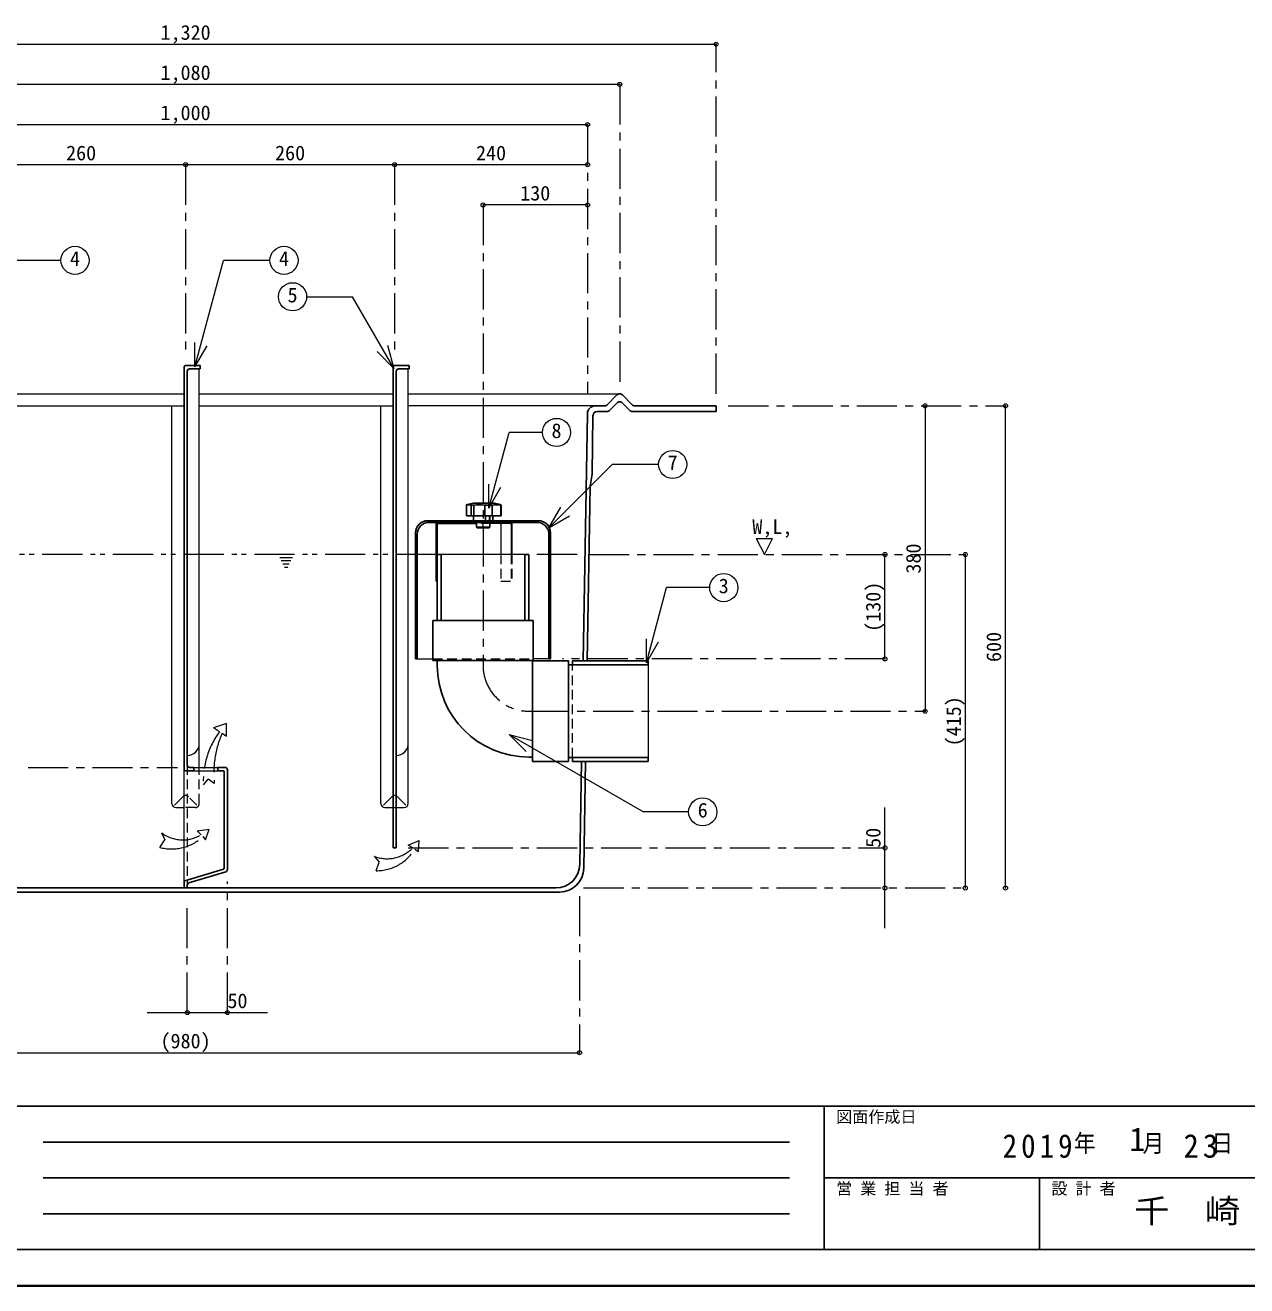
# Model space of a CAD drawing. Units: millimetres at full size, sheet at 1:10. Extents: x -2101 to 1949, y -1404 to 1406.
# Drawn here: x -1125 to 395, y -1404 to 165 of the extents above; entities that cross this region are included whole.
import ezdxf
from ezdxf.enums import TextEntityAlignment as Align

# ---------------------------------------------------------------- set-up
doc = ezdxf.new("R2010")
doc.units = ezdxf.units.MM
doc.header["$LTSCALE"] = 10
doc.header["$PDMODE"] = 32
doc.header["$PDSIZE"] = 5
for name, pattern in [('CHAIN1', [8, 5, -1, 1, -1]), ('DASHED1', [1.8, 1.2, -0.6]), ('DOUBLE_CHAIN1', [8.8, 5, -1, 0.6, -0.6, 0.6, -1])]:
    doc.linetypes.add(name, pattern=pattern)
doc.layers.add('0-0____1', color=7, linetype='Continuous', lineweight=18)
doc.styles.add('ＭＳ ゴシック', font='')
doc.styles.get('ＭＳ ゴシック').set_extended_font_data('MS Gothic')

msp = doc.modelspace()

# ---------------------------------------------------------------- linework, layer by layer
at = {"layer": '0-0____1', "color": 4, "lineweight": 9}
for p, q in [((-1585.6, 141.12), (-265.6, 141.12)), ((-385.6, 91.12), (-1465.6, 91.12)), ((-1425.6, 41.12), (-425.6, 41.12)), ((-925.6, -8.88), (-1185.6, -8.88)), ((-665.6, -8.88), (-925.6, -8.88)), ((-425.6, -8.88), (-665.6, -8.88)), ((-425.6, -58.88), (-555.6, -58.88)), ((-1168.6, -293.88), (-927.6, -293.88)), ((-908.6, -293.88), (-667.6, -293.88)), ((-648.6, -293.88), (-385.6, -293.88)), ((-1168.6, -308.88), (-927.6, -308.88)), ((-942.6, -803.88), (-942.6, -308.88)), ((-908.6, -308.88), (-667.6, -308.88)), ((-682.6, -803.88), (-682.6, -308.88)), ((-415.77, -308.88), (-648.6, -308.88)), ((-5.6, -308.88), (-5.6, -688.88)), ((94.4, -908.88), (94.4, -308.88)), ((-555.6, -459.88), (-555.6, -455.38)), ((-521.61, -455.38), (-544.98, -455.38)), ((-533.6, -456.38), (-533.6, -493.88)), ((-520.61, -456.38), (-520.61, -493.88)), ((-519.86, -455.38), (-519.86, -493.88)), ((-55.6, -623.88), (-55.6, -493.88)), ((44.4, -493.88), (44.4, -908.88)), ((-637.6, -623.88), (-618.1, -623.88)), ((-473.6, -623.88), (-493.1, -623.88)), ((-908.6, -758.88), (-908.6, -728.88)), ((-648.6, -803.88), (-648.6, -728.88)), ((-939.4, -805.69), (-929.11, -795.32)), ((-679.4, -805.69), (-669.11, -795.32)), ((-651.81, -805.69), (-662.09, -795.32)), ((-937.6, -808.88), (-927.6, -808.88)), ((-677.6, -808.88), (-667.6, -808.88)), ((-663.6, -808.88), (-653.6, -808.88)), ((-55.6, -958.88), (-55.6, -808.88)), ((-973.6, -1063.88), (-823.6, -1063.88)), ((-1415.6, -1113.88), (-435.6, -1113.88))]:
    msp.add_line(p, q, dxfattribs=at)
at = {"layer": '0-0____1', "color": 4, "linetype": 'CHAIN1', "lineweight": 9}
for p, q in [((-265.6, -293.88), (-265.6, 141.12)), ((-385.6, 91.12), (-385.6, -278.88)), ((-425.6, 41.12), (-425.6, -293.88)), ((-925.6, -8.88), (-925.6, -243.88)), ((-665.6, -8.88), (-665.6, -243.88)), ((-555.6, -58.88), (-555.6, -631.88)), ((-250.6, -308.88), (94.4, -308.88)), ((-423.69, -493.88), (44.4, -493.88)), ((-55.6, -623.88), (-456.6, -623.88)), ((-498.6, -688.88), (-5.6, -688.88)), ((-1121.6, -758.88), (-935.6, -758.88)), ((-648.6, -858.88), (-55.6, -858.88)), ((-873.6, -1063.88), (-873.6, -900.83)), ((-430.6, -908.88), (44.4, -908.88)), ((-923.6, -1063.88), (-923.6, -923.88)), ((-435.6, -918.88), (-435.6, -1113.88))]:
    msp.add_line(p, q, dxfattribs=at)
at = {"layer": '0-0____1'}
for p, q in [((-1080.77, -127.84), (-1138.55, -127.84)), ((-914.01, -260.15), (-878.55, -127.84)), ((-820.77, -127.84), (-878.55, -127.84)), ((-775.06, -173.13), (-717.89, -173.13)), ((-666.18, -262.69), (-717.89, -173.13)), ((-914.01, -260.15), (-914.01, -230.15)), ((-914.01, -260.15), (-899.01, -234.17)), ((-666.18, -262.69), (-673.94, -233.71)), ((-666.18, -262.69), (-687.39, -241.48)), ((-908.6, -728.88), (-908.6, -262.88)), ((-648.6, -728.88), (-648.6, -262.88)), ((-548.35, -436.22), (-523.11, -342)), ((-481.69, -342), (-523.11, -342)), ((-473.9, -460.84), (-394.92, -381.87)), ((-337.17, -381.87), (-394.92, -381.87)), ((-548.35, -436.22), (-548.35, -406.22)), ((-548.35, -436.22), (-533.35, -410.24)), ((-473.9, -460.84), (-458.9, -434.86)), ((-544.98, -453.88), (-544.98, -455.38)), ((-473.9, -460.84), (-447.92, -445.84)), ((-544.98, -455.38), (-547.35, -455.38)), ((-215.6, -473.88), (-205.6, -493.88)), ((-215.6, -473.88), (-195.6, -473.88)), ((-205.6, -493.88), (-195.6, -473.88)), ((-503.6, -493.88), (-607.6, -493.88)), ((-352.26, -628.66), (-327.19, -535.1)), ((-273.64, -535.1), (-327.19, -535.1)), ((-352.26, -628.66), (-352.26, -598.66)), ((-352.26, -628.66), (-337.26, -602.67)), ((-350.1, -631.38), (-350.1, -746.38)), ((-523.15, -717.69), (-494.18, -725.45)), ((-523.15, -717.69), (-501.94, -738.9)), ((-523.15, -717.69), (-356.06, -814.16)), ((-927.6, -901.2), (-927.6, -761.38)), ((-915.6, -758.88), (-885.6, -758.88)), ((-915.6, -762.88), (-885.6, -762.88)), ((-299.8, -814.16), (-356.06, -814.16))]:
    msp.add_line(p, q, dxfattribs=at)
at = {"layer": '0-0____1', "color": 5, "lineweight": 25}
for p, q in [((-927.6, -260.38), (-927.6, -761.38)), ((-926.1, -258.88), (-907.6, -258.88)), ((-923.6, -265.88), (-923.6, -755.88)), ((-920.6, -262.88), (-907.6, -262.88)), ((-907.6, -258.88), (-907.6, -262.88)), ((-667.6, -260.38), (-667.6, -858.88)), ((-666.1, -258.88), (-647.6, -258.88)), ((-663.6, -265.88), (-663.6, -858.88)), ((-660.6, -262.88), (-647.6, -262.88)), ((-647.6, -258.88), (-647.6, -262.88)), ((-400.92, -307.38), (-389.17, -295.39)), ((-370.28, -307.38), (-382.03, -295.39)), ((-404.49, -308.88), (-415.77, -308.88)), ((-397.98, -314.38), (-389.17, -305.39)), ((-373.23, -314.38), (-382.03, -305.39)), ((-265.6, -308.88), (-366.71, -308.88)), ((-265.6, -308.88), (-265.6, -315.88)), ((-430.89, -626.38), (-425.77, -318.7)), ((-420.02, -393.88), (-418.8, -320.63)), ((-413.8, -315.88), (-401.55, -315.88)), ((-369.65, -315.88), (-265.6, -315.88)), ((-420.02, -393.88), (-422.27, -408.88)), ((-425.89, -626.38), (-422.27, -408.88)), ((-576.22, -432.69), (-576.22, -445.88)), ((-567.53, -429.98), (-575.44, -431.71)), ((-570.53, -432.69), (-570.53, -445.88)), ((-566.67, -429.88), (-542.66, -429.88)), ((-553.42, -432.69), (-553.42, -445.88)), ((-541.8, -429.98), (-533.89, -431.71)), ((-533.63, -432.69), (-533.63, -445.88)), ((-486.6, -451.88), (-624.6, -451.88)), ((-488.6, -453.88), (-622.6, -453.88)), ((-533.1, -445.88), (-576.22, -445.88)), ((-567.6, -445.88), (-567.6, -451.88)), ((-563.85, -453.88), (-563.85, -459.88)), ((-552.39, -445.88), (-552.39, -451.88)), ((-547.71, -445.88), (-547.71, -451.88)), ((-547.35, -453.88), (-547.35, -459.88)), ((-547.19, -445.88), (-547.19, -451.88)), ((-543.6, -445.88), (-543.6, -451.88)), ((-639.6, -466.88), (-639.6, -623.88)), ((-637.6, -468.88), (-637.6, -623.88)), ((-614.1, -455.38), (-614.1, -526.88)), ((-612.6, -456.13), (-612.6, -575.88)), ((-611.85, -455.38), (-563.85, -455.38)), ((-563.85, -459.88), (-547.35, -459.88)), ((-547.35, -459.88), (-548.35, -460.88)), ((-473.6, -468.88), (-473.6, -623.88)), ((-471.6, -466.88), (-471.6, -623.88)), ((-607.6, -493.88), (-612.6, -493.88)), ((-607.6, -493.88), (-607.6, -575.88)), ((-503.6, -493.88), (-498.6, -493.88)), ((-503.6, -493.88), (-503.6, -575.88)), ((-498.6, -493.88), (-498.6, -575.88)), ((-614.1, -526.88), (-612.6, -526.88)), ((-618.1, -575.88), (-618.1, -625.88)), ((-618.1, -575.88), (-493.1, -575.88)), ((-493.1, -575.88), (-493.1, -625.88)), ((-639.6, -623.88), (-637.6, -623.88)), ((-618.1, -625.88), (-493.1, -625.88)), ((-612.6, -625.88), (-612.6, -631.88)), ((-494.1, -626.38), (-494.1, -751.38)), ((-494.1, -626.38), (-449.1, -626.38)), ((-473.6, -623.88), (-471.6, -623.88)), ((-449.1, -626.38), (-449.1, -751.38)), ((-444.1, -626.38), (-350.1, -626.38)), ((-444.1, -626.38), (-444.1, -631.38)), ((-350.1, -626.38), (-350.1, -631.38)), ((-449.1, -631.38), (-350.1, -631.38)), ((-494.1, -745.88), (-498.6, -745.88)), ((-494.1, -751.38), (-449.1, -751.38)), ((-449.1, -746.38), (-350.1, -746.38)), ((-444.1, -746.38), (-444.1, -751.38)), ((-444.1, -751.38), (-350.1, -751.38)), ((-435.11, -879.38), (-432.98, -751.38)), ((-430.19, -884.38), (-427.98, -751.38)), ((-350.1, -746.38), (-350.1, -751.38)), ((-926.1, -762.88), (-915.6, -762.88)), ((-885.6, -758.88), (-885.6, -762.88)), ((-876.6, -758.88), (-885.6, -758.88)), ((-879.1, -762.88), (-885.6, -762.88)), ((-877.6, -883.97), (-877.6, -764.38)), ((-873.6, -885.83), (-873.6, -761.88)), ((-663.6, -858.88), (-667.6, -858.88)), ((-878.67, -885.4), (-926.53, -899.76)), ((-875.74, -888.7), (-921.46, -902.42)), ((-465.11, -908.88), (-1386.1, -908.88)), ((-927.6, -901.2), (-927.6, -908.88)), ((-923.6, -905.29), (-923.6, -908.88)), ((-460.19, -913.88), (-1391.02, -913.88))]:
    msp.add_line(p, q, dxfattribs=at)
at = {"layer": '0-0____1', "color": 4, "linetype": 'DASHED1', "lineweight": 9}
for p, q in [((-557.97, -453.88), (-557.97, -455.38)), ((-547.35, -455.38), (-557.97, -455.38)), ((-533.6, -493.88), (-533.6, -526.88)), ((-520.61, -493.88), (-520.61, -526.88)), ((-519.86, -493.88), (-519.86, -526.88)), ((-533.6, -526.88), (-519.86, -526.88)), ((-618.1, -623.88), (-493.1, -623.88)), ((-444.1, -746.38), (-444.1, -631.38)), ((-923.6, -755.88), (-923.6, -905.29)), ((-908.6, -803.88), (-908.6, -758.88)), ((-911.81, -805.69), (-922.09, -795.32)), ((-913.6, -808.88), (-927.6, -808.88)), ((-667.6, -808.88), (-663.6, -808.88))]:
    msp.add_line(p, q, dxfattribs=at)
at = {"layer": '0-0____1', "color": 4, "linetype": 'DOUBLE_CHAIN1', "lineweight": 9}
for p, q in [((-614.1, -493.88), (-1412.6, -493.88)), ((-792.6, -497.88), (-808.6, -497.88)), ((-794.6, -501.88), (-806.6, -501.88)), ((-438.69, -493.88), (-498.6, -493.88)), ((-796.6, -505.88), (-804.6, -505.88)), ((-798.6, -509.88), (-802.6, -509.88)), ((-874.66, -704.34), (-890.76, -709.71)), ((-883.47, -714.46), (-890.76, -709.71)), ((-903.53, -780.41), (-897.71, -773.25)), ((-889.93, -779.03), (-897.71, -773.25)), ((-955.48, -840.25), (-951.48, -848.83)), ((-911.13, -837.68), (-896.27, -835.83)), ((-906.47, -842.58), (-911.13, -837.68)), ((-957.81, -858.34), (-951.48, -848.83)), ((-648.93, -855.38), (-635.06, -849.74)), ((-643.15, -858.91), (-648.93, -855.38)), ((-691.1, -869.34), (-685.02, -876.59)), ((-688.67, -887.41), (-685.02, -876.59))]:
    msp.add_line(p, q, dxfattribs=at)
at = {"layer": '0-0____1', "color": 6, "lineweight": 25}
for p, q in [((-2055.6, -1180.31), (1904.4, -1180.31)), ((-131.32, -1358.88), (-131.32, -1180.31)), ((-1102.75, -1224.96), (-174.17, -1224.96)), ((-174.17, -1269.6), (-1102.75, -1269.6)), ((1904.4, -1269.6), (-131.32, -1269.6)), ((136.54, -1358.88), (136.54, -1269.6)), ((-174.17, -1314.24), (-1102.75, -1314.24)), ((1904.4, -1358.88), (-2055.6, -1358.88))]:
    msp.add_line(p, q, dxfattribs=at)
at = {"layer": '0-0____1', "color": 1, "lineweight": 40}
msp.add_line((1949.4, -1403.88), (-2100.6, -1403.88), dxfattribs=at)
at = {"layer": '0-0____1', "color": 5, "lineweight": 25}
for points in [[(-570.53, -432.69), (-567.1, -432.69), (-567.1, -445.88)], [(-553.42, -432.69), (-544.21, -432.69), (-544.21, -445.88)], [(-533.63, -432.69), (-533.1, -432.69), (-533.1, -445.88)], [(-563.85, -459.88), (-562.85, -460.88), (-548.35, -460.88)], [(-920.6, -758.88), (-915.6, -758.88), (-915.6, -762.88)]]:
    msp.add_lwpolyline(points, dxfattribs=at)
at = {"layer": '0-0____1', "color": 4, "linetype": 'DOUBLE_CHAIN1', "lineweight": 9}
for points in [[(-880.24, -716.31), (-874.65, -719.96), (-874.66, -704.34)], [(-904.13, -844.92), (-900.71, -848.83), (-896.27, -835.83)], [(-640.3, -860.56), (-635.98, -863.45), (-635.06, -849.74)]]:
    msp.add_lwpolyline(points, dxfattribs=at)
at = {"layer": '0-0____1'}
for centre in [(-1063.27, -127.84), (-803.27, -127.84), (-792.56, -173.13), (-464.19, -342), (-319.67, -381.87), (-256.14, -535.1), (-282.3, -814.16)]:
    msp.add_circle(centre, 17.5, dxfattribs=at)
at = {"layer": '0-0____1', "color": 5, "lineweight": 25}
for centre, radius, start, end in [((-926.1, -260.38), 1.5, 90, 180), ((-920.6, -265.88), 3, 90, 180), ((-666.1, -260.38), 1.5, 90, 180), ((-660.6, -265.88), 3, 90, 180), ((-385.6, -298.88), 5, 44.3947, 135.6053), ((-415.77, -318.88), 10, 90, 178.95837), ((-404.49, -303.88), 5, 270, 315.6053), ((-385.6, -308.89), 5, 44.3947, 135.6053), ((-366.71, -303.88), 5, 224.3947, 270), ((-413.8, -320.88), 5, 90, 178.95837), ((-401.55, -310.88), 5, 270, 315.6053), ((-369.65, -310.88), 5, 224.3947, 270), ((-575.22, -432.69), 1, 102.36697, 180), ((-573.38, -437.32), 5.43, 58.41904, 121.58096), ((-566.67, -433.88), 4, 90, 102.36697), ((-560.26, -461.39), 29.51, 76.59069, 103.40931), ((-538.92, -449.68), 17.8, 72.70582, 107.29418), ((-542.66, -433.88), 4, 77.63303, 90), ((-534.1, -432.69), 1, 0, 77.63303), ((-624.6, -466.88), 15, 90, 180), ((-622.6, -468.88), 15, 90, 180), ((-612.6, -455.38), 1.5, 90, 180), ((-488.6, -468.88), 15, 0, 90), ((-486.6, -466.88), 15, 0, 90), ((-611.85, -456.13), 0.75, 90, 180), ((-559.73, -448.91), 11.72, 249.39031, 290.60969), ((-551.48, -448.91), 11.72, 249.39031, 290.60969), ((-498.6, -631.88), 114, 180, 270), ((-926.1, -761.38), 1.5, 180, 270), ((-920.6, -755.88), 3, 180, 270), ((-879.1, -764.38), 1.5, 0, 90), ((-876.6, -761.88), 3, 0, 90), ((-879.1, -883.97), 1.5, 286.69924, 0), ((-876.6, -885.83), 3, 286.69924, 360), ((-465.11, -878.88), 30, 270, 359.04516), ((-460.19, -883.88), 30, 270, 359.04516), ((-926.1, -901.2), 1.5, 106.69924, 180), ((-920.6, -905.29), 3, 106.69924, 180)]:
    msp.add_arc(centre, radius, start, end, dxfattribs=at)
at = {"layer": '0-0____1', "color": 4, "lineweight": 9}
for centre, radius, start, end in [((-521.36, -455.38), 1.5, 0, 90), ((-534.6, -456.38), 1, 0, 90), ((-521.61, -456.38), 1, 0, 90), ((-925.6, -798.88), 5, 113.57818, 134.58732), ((-665.6, -798.88), 5, 113.57818, 134.58732), ((-665.6, -798.88), 5, 45.41268, 66.42182), ((-937.6, -803.88), 5, 180, 270), ((-677.6, -803.88), 5, 180, 270), ((-653.6, -803.88), 5, 270, 0)]:
    msp.add_arc(centre, radius, start, end, dxfattribs=at)
at = {"layer": '0-0____1', "color": 4, "linetype": 'CHAIN1', "lineweight": 9}
msp.add_arc((-498.6, -631.88), 57, 180, 270, dxfattribs=at)
at = {"layer": '0-0____1', "color": 4, "linetype": 'DOUBLE_CHAIN1', "lineweight": 9}
for centre, radius, start, end in [((-800.84, -775.62), 102.8, 143.48999, 182.67092), ((-766.77, -765.94), 123.86, 156.37652, 186.06785), ((-942.93, -803.77), 56.55, 254.74859, 313.3239), ((-929.25, -805.22), 43.76, 233.17446, 301.37292), ((-674.83, -828.71), 43.76, 248.17446, 316.37292), ((-688.42, -830.86), 56.55, 269.74859, 328.3239)]:
    msp.add_arc(centre, radius, start, end, dxfattribs=at)
at = {"layer": '0-0____1'}
for centre in [(-923.6, -728.88), (-663.6, -728.88)]:
    msp.add_arc(centre, 15, 270, 0, dxfattribs=at)
at = {"layer": '0-0____1', "color": 4, "linetype": 'DASHED1', "lineweight": 9}
for centre, start, end in [((-925.6, -798.88), 45.41268, 113.57818), ((-665.6, -798.88), 66.42182, 113.57818), ((-913.6, -803.88), 270, 0)]:
    msp.add_arc(centre, 5, start, end, dxfattribs=at)
at = {"layer": '0-0____1', "color": 1}
for p in [(-265.6, 141.12), (-385.6, 91.12), (-425.6, 41.12), (-925.6, -8.88), (-665.6, -8.88), (-425.6, -8.88), (-555.6, -58.88), (-425.6, -58.88), (-5.6, -308.88), (94.4, -308.88), (-55.6, -493.88), (44.4, -493.88), (-55.6, -623.88), (-5.6, -688.88), (-55.6, -858.88), (-55.6, -908.88), (44.4, -908.88), (94.4, -908.88), (-923.6, -1063.88), (-873.6, -1063.88), (-435.6, -1113.88)]:
    msp.add_point(p, dxfattribs=at)

# ---------------------------------------------------------------- texts
at = {"layer": '0-0____1', "style": 'ＭＳ ゴシック'}
for s, height, p in [('1,320', 18.33, (-956.85, 141.12)), ('1,080', 18.33, (-956.85, 91.12)), ('1,000', 18.33, (-956.85, 41.12)), ('260', 18.33, (-1074.35, -8.88)), ('260', 18.33, (-814.35, -8.88)), ('240', 18.33, (-564.35, -8.88)), ('130', 18.33, (-509.35, -58.88)), ('4', 18.33, (-1069.52, -140.34)), ('4', 18.33, (-809.52, -140.34)), ('5', 18.33, (-798.81, -185.63)), ('8', 18.33, (-470.44, -354.5)), ('7', 18.33, (-325.92, -394.37)), ('W,L,', 18.33, (-220.6, -473.88)), ('3', 18.33, (-262.39, -547.6)), ('6', 18.33, (-288.55, -826.66)), ('50', 18.33, (-873.6, -1063.88)), ('(980)', 18.33, (-956.85, -1113.88)), ('図面作成日', 14.66, (-116.32, -1205.31)), ('1', 29.33, (248.4, -1244.96)), ('営 業 担 当 者', 14.66, (-116.32, -1294.6)), ('設 計 者', 14.66, (151.54, -1294.6))]:
    msp.add_text(s, height=height, dxfattribs=at).set_placement(p, align=Align.BOTTOM_LEFT)
for s, p in [('380', (-5.6, -517.63)), ('(130)', (-55.6, -590.13)), ('600', (94.4, -627.63)), ('(415)', (44.4, -732.63)), ('50', (-55.6, -858.88))]:
    msp.add_text(s, height=18.33, rotation=90, dxfattribs=at).set_placement(p, align=Align.BOTTOM_LEFT)
at = {"layer": '0-0____1', "style": 'ＭＳ ゴシック', "width": 1.1}
msp.add_text('千\u3000崎', height=29.33, dxfattribs=at).set_placement((254.4, -1334.24), align=Align.BOTTOM_LEFT)
at = {"layer": '0-0____1', "attachment_point": 7, "style": 'ＭＳ ゴシック'}
for s, insert, char_height in [('\\T1.28;\\W0.9;2019', (90.9, -1244.96), 29.33), ('\\T1.27;\\W0.9;年\\~\\~\\~月\\~\\~\\~日', (179.4, -1239.96), 21.99), ('\\T1.27;\\W0.95;23', (315.9, -1244.96), 29.33)]:
    msp.add_mtext(s, dxfattribs=dict(at, insert=insert, char_height=char_height))

doc.saveas('drawing.dxf')
